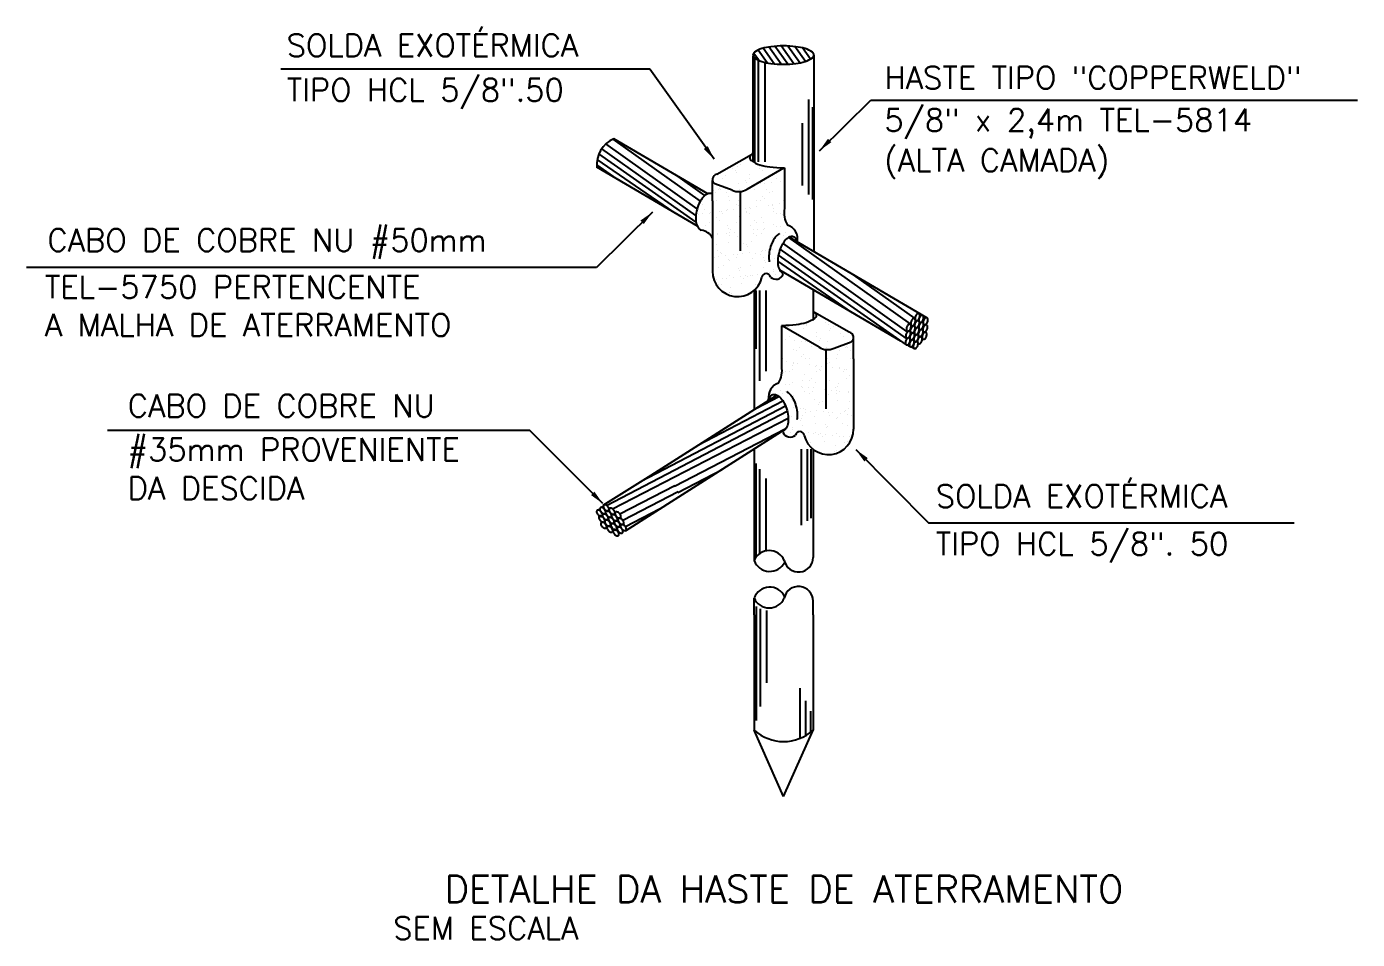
# Model space of a CAD drawing. Extents: x 216.4 to 230.7, y 184.8 to 197.
# Drawn here: x 224.82 to 230.73, y 192.88 to 196.93 of the extents above; entities that cross this region are included whole.
import ezdxf
from ezdxf.enums import TextEntityAlignment as Align

# ---------------------------------------------------------------- set-up
doc = ezdxf.new("R2010")
doc.units = 0
doc.header["$MEASUREMENT"] = 0
doc.layers.add('C02', color=7, linetype='Continuous')
doc.layers.add('DETALHES', color=7, linetype='Continuous')
doc.styles.add('ROMANS', font='romans')

msp = doc.modelspace()

# ---------------------------------------------------------------- linework, layer by layer
at = {"layer": 'C02', "color": 8}
for p, q in [((228.7259, 195.5771), (228.1754, 195.9686)), ((228.7433, 195.6091), (228.2009, 195.9942)), ((228.7233, 195.5172), (228.1554, 195.9163)), ((228.7233, 195.5465), (228.1626, 195.9421)), ((228.479, 195.6631), (228.1524, 195.8892)), ((228.7619, 195.6344), (228.4886, 195.829))]:
    msp.add_line(p, q, dxfattribs=at)
at = {"layer": 'DETALHES', "color": 8}
for p, q in [((228.1675, 196.7639), (228.1132, 196.8403)), ((228.1965, 196.7642), (228.1401, 196.8435)), ((228.2242, 196.7662), (228.1682, 196.845)), ((228.2507, 196.7701), (228.1977, 196.8446)), ((228.2754, 196.7763), (228.2286, 196.8422)), ((228.0678, 196.7811), (228.045, 196.813)), ((228.0495, 196.7916), (228.0495, 196.3309)), ((228.1048, 196.7701), (228.0647, 196.8264)), ((228.0661, 196.7818), (228.0661, 196.3309)), ((228.1371, 196.7657), (228.0879, 196.8348)), ((228.2976, 196.7862), (228.2619, 196.8363)), ((228.0947, 196.7723), (228.0947, 196.3309)), ((228.2893, 196.6066), (228.2893, 196.1854)), ((228.3059, 196.5733), (228.3059, 196.1624)), ((228.2608, 196.5017), (228.2608, 196.2249)), ((227.8088, 196.1562), (227.4212, 196.4314)), ((227.7891, 196.0927), (227.3707, 196.3879)), ((227.7947, 196.1221), (227.3895, 196.4103)), ((227.4378, 196.255), (227.3491, 196.3171)), ((227.6907, 196.1064), (227.3512, 196.3414)), ((227.7899, 196.0625), (227.3584, 196.3658)), ((227.829, 196.1807), (227.7003, 196.2723)), ((228.0546, 195.7596), (228.0546, 195.5005)), ((228.0713, 195.7596), (228.0713, 195.3577)), ((228.0998, 195.7596), (228.0998, 195.4004)), ((227.5459, 194.9116), (228.1864, 195.2473)), ((227.8006, 195.0734), (228.1748, 195.2695)), ((228.0581, 195.2366), (228.1572, 195.2886)), ((227.3926, 194.8046), (228.1945, 195.2229)), ((227.4192, 194.7892), (228.199, 195.1924)), ((227.694, 194.8907), (228.1847, 195.1449)), ((228.257, 195.054), (228.257, 194.7175)), ((228.2831, 195.054), (228.2831, 194.7364)), ((228.2998, 195.054), (228.2998, 194.7484)), ((227.7083, 194.8626), (227.9061, 194.9647)), ((228.0546, 194.9903), (228.0546, 194.5727)), ((228.0713, 194.966), (228.0713, 194.5899)), ((227.4512, 194.767), (227.6959, 194.8935)), ((228.0998, 194.9244), (228.0998, 194.6026)), ((227.4641, 194.739), (227.7099, 194.866)), ((227.4761, 194.7105), (227.6277, 194.7888)), ((228.057, 194.3556), (228.057, 193.8502)), ((228.0736, 194.3454), (228.0736, 193.9115)), ((228.1022, 194.3374), (228.1022, 194.0164)), ((228.2497, 193.9932), (228.2497, 193.7696)), ((228.2758, 193.9369), (228.2758, 193.7823)), ((228.2972, 193.8909), (228.2972, 193.7968))]:
    msp.add_line(p, q, dxfattribs=at)
at = {"layer": 'DETALHES', "color": 2}
for p, q in [((228.0424, 196.8021), (228.0424, 196.3309)), ((228.3131, 196.8044), (228.3131, 195.9305)), ((227.8418, 196.1884), (227.4241, 196.4327)), ((227.8815, 196.275), (228.0354, 196.3627)), ((227.9562, 196.3161), (227.9562, 196.3161)), ((227.9742, 196.3082), (227.9742, 196.3082)), ((227.9874, 196.3202), (227.9874, 196.3202)), ((228.0238, 196.3463), (228.0238, 196.3463)), ((228.0397, 196.3271), (228.0397, 196.3271)), ((228.0726, 196.3078), (228.0726, 196.3078)), ((227.7954, 196.0446), (227.3497, 196.3059)), ((227.9053, 196.2548), (227.9053, 196.2548)), ((227.9223, 196.2684), (227.9223, 196.2684)), ((227.9505, 196.3025), (227.9505, 196.3025)), ((227.9667, 196.2922), (227.9667, 196.2922)), ((227.9694, 196.2818), (227.9694, 196.2818)), ((228.016, 196.2088), (228.1792, 196.304)), ((228.0251, 196.255), (228.0251, 196.255)), ((228.0262, 196.2722), (228.0262, 196.2722)), ((228.0703, 196.3028), (228.0703, 196.3028)), ((228.0866, 196.2924), (228.0866, 196.2924)), ((228.145, 196.2552), (228.145, 196.2552)), ((228.1819, 196.304), (228.1819, 196.1233)), ((227.8632, 196.1564), (227.8632, 196.2473)), ((227.868, 196.2049), (227.868, 196.2049)), ((227.9493, 196.2042), (227.8735, 196.2319)), ((227.8758, 196.2328), (227.8758, 196.2328)), ((227.8779, 196.1956), (227.8779, 196.1956)), ((227.888, 196.2075), (227.888, 196.2075)), ((227.892, 196.2129), (227.892, 196.2129)), ((227.8991, 196.2064), (227.8991, 196.2064)), ((227.9193, 196.2116), (227.9193, 196.2116)), ((227.9247, 196.1943), (227.9247, 196.1943)), ((227.9766, 196.2341), (227.9766, 196.2341)), ((227.9815, 196.2062), (227.9815, 196.2062)), ((227.9853, 196.1981), (227.9853, 195.9352)), ((227.9978, 196.1958), (227.9978, 196.1958)), ((228.0077, 196.2467), (228.0077, 196.2467)), ((228.0148, 196.2402), (228.0148, 196.2402)), ((228.0483, 196.2095), (228.0483, 196.2095)), ((228.0752, 196.2321), (228.0752, 196.2321)), ((228.0952, 196.2348), (228.0952, 196.2348)), ((228.1014, 196.2064), (228.1014, 196.2064)), ((228.1176, 196.196), (228.1176, 196.196)), ((228.1265, 196.2389), (228.1265, 196.2389)), ((228.1294, 196.1993), (228.1294, 196.1993)), ((228.164, 196.2433), (228.164, 196.2433)), ((228.1788, 196.2458), (228.1788, 196.2458)), ((228.179, 196.2374), (228.179, 196.2374)), ((227.8165, 196.1582), (227.8165, 196.1582)), ((227.8169, 196.142), (227.8169, 196.142)), ((227.8632, 196.1564), (227.8632, 195.8442)), ((227.8783, 196.1586), (227.8783, 196.1586)), ((227.9326, 196.1758), (227.9326, 196.1758)), ((227.9363, 196.1584), (227.9363, 196.1584)), ((227.9709, 196.1407), (227.9709, 196.1407)), ((227.978, 196.1342), (227.978, 196.1342)), ((227.979, 196.1599), (227.979, 196.1599)), ((228.0562, 196.1586), (228.0562, 196.1586)), ((228.0584, 196.1303), (228.0584, 196.1303)), ((228.0775, 196.1594), (228.0775, 196.1594)), ((228.0866, 196.1744), (228.0866, 196.1744)), ((228.0937, 196.1679), (228.0937, 196.1679)), ((228.1107, 196.1372), (228.1107, 196.1372)), ((228.1272, 196.1372), (228.1272, 196.1372)), ((228.1307, 196.1398), (228.1307, 196.1398)), ((228.162, 196.1439), (228.162, 196.1439)), ((228.1761, 196.1588), (228.1761, 196.1588)), ((228.1814, 196.1632), (228.1814, 196.1632)), ((227.7999, 196.0962), (227.7999, 196.0962)), ((227.8199, 196.0989), (227.8199, 196.0989)), ((227.8286, 196.1206), (227.8286, 196.1206)), ((227.8512, 196.103), (227.8512, 196.103)), ((227.8552, 196.1069), (227.8552, 196.1069)), ((227.8623, 196.1004), (227.8623, 196.1004)), ((227.8807, 196.0845), (227.8807, 196.0845)), ((227.8928, 196.1096), (227.8928, 196.1096)), ((227.9035, 196.1099), (227.9035, 196.1099)), ((227.909, 196.0992), (227.909, 196.0992)), ((227.9235, 196.1125), (227.9235, 196.1125)), ((227.9271, 196.1201), (227.9271, 196.1201)), ((227.9548, 196.1166), (227.9548, 196.1166)), ((227.9814, 196.0858), (227.9814, 196.0858)), ((228.0071, 196.1235), (228.0071, 196.1235)), ((228.0115, 196.1035), (228.0115, 196.1035)), ((228.0126, 196.1098), (228.0126, 196.1098)), ((228.0271, 196.1262), (228.0271, 196.1262)), ((228.0289, 196.0994), (228.0289, 196.0994)), ((228.0311, 196.1238), (228.0311, 196.1238)), ((228.0799, 196.0853), (228.0799, 196.0853)), ((228.1318, 196.1251), (228.1318, 196.1251)), ((228.1325, 196.11), (228.1325, 196.11)), ((228.1487, 196.0997), (228.1487, 196.0997)), ((228.1655, 196.1021), (228.1655, 196.1021)), ((228.1726, 196.0956), (228.1726, 196.0956)), ((227.8311, 196.0464), (227.8311, 196.0464)), ((227.8476, 196.0618), (227.8476, 196.0618)), ((227.8958, 196.0697), (227.8958, 196.0697)), ((227.9239, 196.0132), (227.9239, 196.0132)), ((227.9295, 196.0459), (227.9295, 196.0459)), ((227.9341, 196.0346), (227.9341, 196.0346)), ((227.939, 196.0149), (227.939, 196.0149)), ((227.9412, 196.0281), (227.9412, 196.0281)), ((227.959, 196.0175), (227.959, 196.0175)), ((227.9674, 196.062), (227.9674, 196.062)), ((227.9903, 196.0216), (227.9903, 196.0216)), ((228.0335, 196.0497), (228.0335, 196.0497)), ((228.0426, 196.0285), (228.0426, 196.0285)), ((228.0437, 196.0134), (228.0437, 196.0134)), ((228.0498, 196.0684), (228.0498, 196.0684)), ((228.0569, 196.0619), (228.0569, 196.0619)), ((228.0626, 196.0312), (228.0626, 196.0312)), ((228.0873, 196.0622), (228.0873, 196.0622)), ((228.0904, 196.0312), (228.0904, 196.0312)), ((228.0939, 196.0353), (228.0939, 196.0353)), ((228.1342, 196.051), (228.1342, 196.051)), ((228.1462, 196.0422), (228.1462, 196.0422)), ((228.1636, 196.0136), (228.1636, 196.0136)), ((228.1662, 196.0448), (228.1662, 196.0448)), ((228.1863, 196.0149), (228.1863, 196.0149)), ((227.8554, 196.0039), (227.8554, 196.0039)), ((227.8787, 195.9654), (227.8787, 195.9654)), ((227.8831, 196.0103), (227.8831, 196.0103)), ((227.8867, 196.008), (227.8867, 196.008)), ((227.932, 195.9718), (227.932, 195.9718)), ((227.9401, 196.0028), (227.9401, 196.0028)), ((227.9747, 195.9974), (227.9747, 195.9974)), ((227.9839, 196.0116), (227.9839, 196.0116)), ((227.9985, 195.9656), (227.9985, 195.9656)), ((228.013, 195.9623), (228.013, 195.9623)), ((228.0201, 195.9558), (228.0201, 195.9558)), ((228.0359, 195.9755), (228.0359, 195.9755)), ((228.0599, 196.0031), (228.0599, 196.0031)), ((228.0823, 196.0111), (228.0823, 196.0111)), ((228.1184, 195.9658), (228.1184, 195.9658)), ((228.1287, 195.9961), (228.1287, 195.9961)), ((228.1358, 195.9896), (228.1358, 195.9896)), ((228.1367, 195.9768), (228.1367, 195.9768)), ((228.1693, 195.9589), (228.1693, 195.9589)), ((228.1798, 196.0033), (228.1798, 196.0033)), ((228.8136, 195.6379), (228.2026, 195.9951)), ((227.8709, 195.9063), (227.8709, 195.9063)), ((227.8855, 195.9361), (227.8855, 195.9361)), ((227.8909, 195.9089), (227.8909, 195.9089)), ((227.8973, 195.9285), (227.8973, 195.9285)), ((227.9044, 195.922), (227.9044, 195.922)), ((227.9222, 195.913), (227.9222, 195.913)), ((227.9344, 195.8976), (227.9344, 195.8976)), ((227.9549, 195.9168), (227.9549, 195.9168)), ((227.9712, 195.9065), (227.9712, 195.9065)), ((227.9745, 195.9199), (227.9745, 195.9199)), ((227.9863, 195.9374), (227.9863, 195.9374)), ((227.9945, 195.9225), (227.9945, 195.9225)), ((228.0258, 195.9267), (228.0258, 195.9267)), ((228.0383, 195.9013), (228.0383, 195.9013)), ((228.0536, 195.9251), (228.0536, 195.9251)), ((228.0748, 195.917), (228.0748, 195.917)), ((228.0781, 195.9335), (228.0781, 195.9335)), ((228.0847, 195.937), (228.0847, 195.937)), ((228.091, 195.9067), (228.091, 195.9067)), ((228.0981, 195.9362), (228.0981, 195.9362)), ((228.1294, 195.9403), (228.1294, 195.9403)), ((228.1391, 195.9026), (228.1391, 195.9026)), ((227.888, 195.862), (227.888, 195.862)), ((227.9097, 195.869), (227.9097, 195.869)), ((227.9379, 195.8913), (227.9379, 195.8913)), ((227.9762, 195.8562), (227.9762, 195.8562)), ((227.9833, 195.8497), (227.9833, 195.8497)), ((227.9887, 195.8633), (227.9887, 195.8633)), ((228.0296, 195.8692), (228.0296, 195.8692)), ((228.0872, 195.8628), (228.0872, 195.8628)), ((228.0919, 195.89), (228.0919, 195.89)), ((228.099, 195.8835), (228.099, 195.8835)), ((228.1136, 195.8386), (228.1136, 195.8386)), ((228.1325, 195.8528), (228.1325, 195.8528)), ((228.1336, 195.8412), (228.1336, 195.8412)), ((228.1495, 195.8694), (228.1495, 195.8694)), ((228.6986, 195.534), (228.1617, 195.8488)), ((227.8662, 195.8202), (227.8662, 195.8202)), ((227.8676, 195.8159), (227.8676, 195.8159)), ((227.8824, 195.8098), (227.8824, 195.8098)), ((227.8904, 195.7878), (227.8904, 195.7878)), ((227.9011, 195.7853), (227.9011, 195.7853)), ((227.9063, 195.8113), (227.9063, 195.8113)), ((227.9264, 195.8139), (227.9264, 195.8139)), ((227.9368, 195.8234), (227.9368, 195.8234)), ((227.9577, 195.818), (227.9577, 195.818)), ((227.986, 195.8204), (227.986, 195.8204)), ((227.9911, 195.7891), (227.9911, 195.7891)), ((228.0023, 195.8101), (228.0023, 195.8101)), ((228.0099, 195.8249), (228.0099, 195.8249)), ((228.0168, 195.819), (228.0168, 195.819)), ((228.03, 195.8276), (228.03, 195.8276)), ((228.0408, 195.8272), (228.0408, 195.8272)), ((228.0551, 195.7839), (228.0551, 195.7839)), ((228.0613, 195.8317), (228.0613, 195.8317)), ((228.0622, 195.7774), (228.0622, 195.7774)), ((228.1415, 195.8285), (228.1415, 195.8285)), ((227.9392, 195.7493), (227.9392, 195.7493)), ((227.9394, 195.7501), (227.9394, 195.7501)), ((227.9408, 195.7726), (227.9408, 195.7726)), ((227.9465, 195.7436), (227.9465, 195.7436)), ((228.0475, 195.7596), (228.0475, 195.5005)), ((228.3093, 195.7622), (228.3093, 195.6296)), ((228.4701, 195.5737), (228.3162, 195.6614)), ((228.0475, 195.6165), (228.0475, 195.2299)), ((228.1697, 195.6026), (228.1697, 195.422)), ((228.3356, 195.5074), (228.1724, 195.6026)), ((228.279, 195.6064), (228.279, 195.6064)), ((228.2813, 195.6014), (228.2813, 195.6014)), ((228.3119, 195.6258), (228.3119, 195.6258)), ((228.3278, 195.645), (228.3278, 195.645)), ((228.3642, 195.6189), (228.3642, 195.6189)), ((228.3775, 195.6069), (228.3775, 195.6069)), ((228.3955, 195.6148), (228.3955, 195.6148)), ((228.4012, 195.6012), (228.4012, 195.6012)), ((228.1728, 195.5444), (228.1728, 195.5444)), ((228.1876, 195.542), (228.1876, 195.542)), ((228.2066, 195.5539), (228.2066, 195.5539)), ((228.2211, 195.5727), (228.2211, 195.5727)), ((228.2651, 195.5911), (228.2651, 195.5911)), ((228.3254, 195.5708), (228.3254, 195.5708)), ((228.3265, 195.5536), (228.3265, 195.5536)), ((228.3439, 195.5454), (228.3439, 195.5454)), ((228.3822, 195.5805), (228.3822, 195.5805)), ((228.3849, 195.5909), (228.3849, 195.5909)), ((228.4294, 195.5671), (228.4294, 195.5671)), ((228.4464, 195.5534), (228.4464, 195.5534)), ((228.4885, 195.455), (228.4885, 195.546)), ((228.1726, 195.536), (228.1726, 195.536)), ((228.2222, 195.4979), (228.2222, 195.4979)), ((228.2251, 195.5376), (228.2251, 195.5376)), ((228.234, 195.4947), (228.234, 195.4947)), ((228.2502, 195.505), (228.2502, 195.505)), ((228.2564, 195.5334), (228.2564, 195.5334)), ((228.2764, 195.5308), (228.2764, 195.5308)), ((228.3033, 195.5082), (228.3033, 195.5082)), ((228.3368, 195.5389), (228.3368, 195.5389)), ((228.3538, 195.4945), (228.3538, 195.4945)), ((228.3663, 195.4968), (228.3663, 195.2339)), ((228.3701, 195.5048), (228.3701, 195.5048)), ((228.375, 195.5328), (228.375, 195.5328)), ((228.4023, 195.5029), (228.4782, 195.5305)), ((228.4269, 195.4929), (228.4269, 195.4929)), ((228.4323, 195.5103), (228.4323, 195.5103)), ((228.4525, 195.5051), (228.4525, 195.5051)), ((228.4596, 195.5116), (228.4596, 195.5116)), ((228.4636, 195.5062), (228.4636, 195.5062)), ((228.4737, 195.4943), (228.4737, 195.4943)), ((228.4758, 195.5315), (228.4758, 195.5315)), ((228.4836, 195.5035), (228.4836, 195.5035)), ((228.7406, 195.5092), (228.7287, 195.5176)), ((228.7581, 195.5013), (228.7464, 195.5094)), ((228.1702, 195.4619), (228.1702, 195.4619)), ((228.1755, 195.4575), (228.1755, 195.4575)), ((228.1896, 195.4426), (228.1896, 195.4426)), ((228.2198, 195.4238), (228.2198, 195.4238)), ((228.2209, 195.4385), (228.2209, 195.4385)), ((228.2244, 195.4359), (228.2244, 195.4359)), ((228.2409, 195.4358), (228.2409, 195.4358)), ((228.2579, 195.4666), (228.2579, 195.4666)), ((228.265, 195.4731), (228.265, 195.4731)), ((228.2741, 195.4581), (228.2741, 195.4581)), ((228.2932, 195.4289), (228.2932, 195.4289)), ((228.2954, 195.4573), (228.2954, 195.4573)), ((228.3206, 195.4225), (228.3206, 195.4225)), ((228.3245, 195.4248), (228.3245, 195.4248)), ((228.3445, 195.4222), (228.3445, 195.4222)), ((228.3726, 195.4586), (228.3726, 195.4586)), ((228.3736, 195.4328), (228.3736, 195.4328)), ((228.3807, 195.4393), (228.3807, 195.4393)), ((228.4153, 195.457), (228.4153, 195.457)), ((228.419, 195.4744), (228.419, 195.4744)), ((228.4734, 195.4573), (228.4734, 195.4573)), ((228.4885, 195.455), (228.4885, 195.1429)), ((228.179, 195.3943), (228.179, 195.3943)), ((228.1861, 195.4008), (228.1861, 195.4008)), ((228.2029, 195.3983), (228.2029, 195.3983)), ((228.2191, 195.4087), (228.2191, 195.4087)), ((228.2717, 195.384), (228.2717, 195.384)), ((228.3018, 195.367), (228.3018, 195.367)), ((228.3228, 195.3981), (228.3228, 195.3981)), ((228.339, 195.4084), (228.339, 195.4084)), ((228.3401, 195.4021), (228.3401, 195.4021)), ((228.3702, 195.3844), (228.3702, 195.3844)), ((228.3968, 195.4153), (228.3968, 195.4153)), ((228.4245, 195.4188), (228.4245, 195.4188)), ((228.4281, 195.4112), (228.4281, 195.4112)), ((228.4426, 195.3979), (228.4426, 195.3979)), ((228.4481, 195.4085), (228.4481, 195.4085)), ((228.4558, 195.3684), (228.4558, 195.3684)), ((228.4588, 195.4082), (228.4588, 195.4082)), ((228.4709, 195.3831), (228.4709, 195.3831)), ((228.1653, 195.3135), (228.1653, 195.3135)), ((228.1854, 195.3435), (228.1854, 195.3435)), ((228.188, 195.3123), (228.188, 195.3123)), ((228.2054, 195.3408), (228.2054, 195.3408)), ((228.2174, 195.3496), (228.2174, 195.3496)), ((228.2577, 195.334), (228.2577, 195.334)), ((228.2612, 195.3298), (228.2612, 195.3298)), ((228.2643, 195.3609), (228.2643, 195.3609)), ((228.2693, 195.3098), (228.2693, 195.3098)), ((228.289, 195.3298), (228.289, 195.3298)), ((228.2947, 195.3605), (228.2947, 195.3605)), ((228.3079, 195.3121), (228.3079, 195.3121)), ((228.309, 195.3272), (228.309, 195.3272)), ((228.3181, 195.3483), (228.3181, 195.3483)), ((228.3613, 195.3203), (228.3613, 195.3203)), ((228.3678, 195.3103), (228.3678, 195.3103)), ((228.3842, 195.3607), (228.3842, 195.3607)), ((228.3926, 195.3162), (228.3926, 195.3162)), ((228.4104, 195.3267), (228.4104, 195.3267)), ((228.4126, 195.3136), (228.4126, 195.3136)), ((228.4175, 195.3332), (228.4175, 195.3332)), ((228.4221, 195.3446), (228.4221, 195.3446)), ((228.4278, 195.3118), (228.4278, 195.3118)), ((228.4649, 195.3067), (228.4649, 195.3067)), ((228.4685, 195.309), (228.4685, 195.309)), ((227.5897, 194.9394), (228.1485, 195.294)), ((228.1718, 195.3019), (228.1718, 195.3019)), ((228.1823, 195.2576), (228.1823, 195.2576)), ((228.215, 195.2755), (228.215, 195.2755)), ((228.2158, 195.2882), (228.2158, 195.2882)), ((228.2229, 195.2947), (228.2229, 195.2947)), ((228.2332, 195.2645), (228.2332, 195.2645)), ((228.2917, 195.3017), (228.2917, 195.3017)), ((228.3157, 195.2742), (228.3157, 195.2742)), ((228.3315, 195.2545), (228.3315, 195.2545)), ((228.3386, 195.261), (228.3386, 195.261)), ((228.3531, 195.2643), (228.3531, 195.2643)), ((228.3769, 195.2961), (228.3769, 195.2961)), ((228.4115, 195.3015), (228.4115, 195.3015)), ((228.4197, 195.2704), (228.4197, 195.2704)), ((228.473, 195.2641), (228.473, 195.2641)), ((228.2125, 195.2013), (228.2125, 195.2013)), ((228.2222, 195.239), (228.2222, 195.239)), ((228.2535, 195.2349), (228.2535, 195.2349)), ((228.2597, 195.1887), (228.2597, 195.1887)), ((228.2606, 195.2053), (228.2606, 195.2053)), ((228.2669, 195.2356), (228.2669, 195.2356)), ((228.2735, 195.2322), (228.2735, 195.2322)), ((228.2768, 195.2157), (228.2768, 195.2157)), ((228.298, 195.2238), (228.298, 195.2238)), ((228.3133, 195.2), (228.3133, 195.2)), ((228.3258, 195.2253), (228.3258, 195.2253)), ((228.3571, 195.2212), (228.3571, 195.2212)), ((228.3653, 195.2361), (228.3653, 195.2361)), ((228.3772, 195.2186), (228.3772, 195.2186)), ((228.3804, 195.2051), (228.3804, 195.2051)), ((228.3967, 195.2155), (228.3967, 195.2155)), ((228.4138, 195.19), (228.4138, 195.19)), ((228.4172, 195.1963), (228.4172, 195.1963)), ((228.4294, 195.2117), (228.4294, 195.2117)), ((228.4472, 195.2207), (228.4472, 195.2207)), ((228.4543, 195.2272), (228.4543, 195.2272)), ((228.4607, 195.2076), (228.4607, 195.2076)), ((228.4661, 195.2348), (228.4661, 195.2348)), ((228.4808, 195.2049), (228.4808, 195.2049)), ((227.7133, 194.8433), (228.1847, 195.143)), ((228.2022, 195.1681), (228.2022, 195.1681)), ((228.2101, 195.1271), (228.2101, 195.1271)), ((228.218, 195.1399), (228.218, 195.1399)), ((228.2192, 195.1515), (228.2192, 195.1515)), ((228.2381, 195.1372), (228.2381, 195.1372)), ((228.2526, 195.1822), (228.2526, 195.1822)), ((228.2644, 195.1615), (228.2644, 195.1615)), ((228.2903, 195.1303), (228.2903, 195.1303)), ((228.3216, 195.1262), (228.3216, 195.1262)), ((228.322, 195.1679), (228.322, 195.1679)), ((228.3629, 195.1619), (228.3629, 195.1619)), ((228.3683, 195.1484), (228.3683, 195.1484)), ((228.3754, 195.1549), (228.3754, 195.1549)), ((228.4419, 195.1677), (228.4419, 195.1677)), ((228.4637, 195.1607), (228.4637, 195.1607)), ((228.2895, 195.0761), (228.2895, 195.0761)), ((228.2966, 195.0826), (228.2966, 195.0826)), ((228.3109, 195.1258), (228.3109, 195.1258)), ((228.3349, 195.1177), (228.3349, 195.1177)), ((228.3417, 195.1236), (228.3417, 195.1236)), ((228.3494, 195.1087), (228.3494, 195.1087)), ((228.3605, 195.0878), (228.3605, 195.0878)), ((228.3656, 195.1191), (228.3656, 195.1191)), ((228.3939, 195.1167), (228.3939, 195.1167)), ((228.4108, 195.0713), (228.4108, 195.0713)), ((228.4148, 195.1221), (228.4148, 195.1221)), ((228.4252, 195.1126), (228.4252, 195.1126)), ((228.4453, 195.11), (228.4453, 195.11)), ((228.4506, 195.0839), (228.4506, 195.0839)), ((228.4612, 195.0865), (228.4612, 195.0865)), ((228.4692, 195.1085), (228.4692, 195.1085)), ((228.4841, 195.1146), (228.4841, 195.1146)), ((228.4855, 195.1189), (228.4855, 195.1189)), ((228.0475, 195.0557), (228.0475, 194.5598)), ((228.3093, 195.054), (228.3093, 194.5735)), ((228.4052, 195.0423), (228.4052, 195.0423)), ((228.4123, 195.0488), (228.4123, 195.0488)), ((228.4124, 195.0479), (228.4124, 195.0479)), ((227.3777, 194.805), (227.5897, 194.9394)), ((227.4761, 194.6924), (227.7133, 194.8433)), ((227.3525, 194.7838), (227.3624, 194.7889)), ((227.3661, 194.7948), (227.3778, 194.8009)), ((228.0475, 194.318), (228.0475, 194.3932)), ((228.3091, 194.318), (228.3091, 194.3799)), ((228.0475, 194.318), (228.0475, 193.8071)), ((228.3091, 194.318), (228.3091, 193.8071)), ((228.1784, 193.5122), (228.0475, 193.8071)), ((228.1784, 193.5122), (228.3094, 193.8071))]:
    msp.add_line(p, q, dxfattribs=at)
at = {"layer": 'DETALHES', "color": 1}
for p, q in [((227.584, 196.7412), (225.9458, 196.7412)), ((227.8702, 196.3415), (227.584, 196.7412)), ((228.3373, 196.3798), (228.5649, 196.6037)), ((228.5649, 196.6037), (230.7254, 196.6037)), ((227.5964, 196.107), (227.3476, 195.8605)), ((227.3476, 195.8605), (224.8179, 195.8605)), ((227.0515, 195.1375), (225.1775, 195.1375)), ((227.376, 194.8124), (227.0515, 195.1375)), ((228.4986, 195.0529), (228.8219, 194.7266)), ((228.8219, 194.7266), (230.4444, 194.7266))]:
    msp.add_line(p, q, dxfattribs=at)
at = {"layer": 'DETALHES', "color": 2}
for points in [[(228.0423, 196.8044, 0.240474), (228.0486, 196.7923, 0.084039), (228.082, 196.7757, 0.041981), (228.1221, 196.7673, 0.030917), (228.1777, 196.7638, 0.030917), (228.2333, 196.7673, 0.041981), (228.2734, 196.7757, 0.084039), (228.3068, 196.7923, 0.240474), (228.3131, 196.8044, 0.240474), (228.3068, 196.8166, 0.084039), (228.2734, 196.8332, 0.041981), (228.2333, 196.8416, 0.030917), (228.1777, 196.8451, 0.030917), (228.1221, 196.8416, 0.041981), (228.082, 196.8332, 0.084039), (228.0486, 196.8166, 0.240474)], [(228.728, 195.5782, 0.159598), (228.7315, 195.578, 0.106362), (228.736, 195.5804, 0.07117), (228.7397, 195.5845, 0.057485), (228.7428, 195.5906, 0.057485), (228.7445, 195.5972, 0.07117), (228.7445, 195.6027, 0.106362), (228.7426, 195.6075, 0.159598), (228.7399, 195.6097, 0.159598), (228.7364, 195.6099, 0.106362), (228.7319, 195.6075, 0.07117), (228.7282, 195.6034, 0.057485), (228.7251, 195.5973, 0.057485), (228.7234, 195.5907, 0.07117), (228.7234, 195.5852, 0.106362), (228.7253, 195.5804, 0.159598)], [(228.7455, 195.5698, 0.159598), (228.749, 195.5696, 0.106362), (228.7536, 195.572, 0.07117), (228.7573, 195.5761, 0.057485), (228.7604, 195.5822, 0.057485), (228.7621, 195.5888, 0.07117), (228.762, 195.5943, 0.106362), (228.7602, 195.5991, 0.159598), (228.7575, 195.6013, 0.159598), (228.754, 195.6015, 0.106362), (228.7494, 195.5991, 0.07117), (228.7457, 195.595, 0.057485), (228.7426, 195.5889, 0.057485), (228.7409, 195.5823, 0.07117), (228.741, 195.5768, 0.106362), (228.7428, 195.572, 0.159598)], [(228.7472, 195.6028, 0.159598), (228.7507, 195.6026, 0.106362), (228.7552, 195.605, 0.07117), (228.7589, 195.6091, 0.057485), (228.762, 195.6152, 0.057485), (228.7637, 195.6218, 0.07117), (228.7637, 195.6273, 0.106362), (228.7618, 195.6321, 0.159598), (228.7591, 195.6343, 0.159598), (228.7556, 195.6344, 0.106362), (228.7511, 195.6321, 0.07117), (228.7474, 195.628, 0.057485), (228.7443, 195.6219, 0.057485), (228.7426, 195.6153, 0.07117), (228.7426, 195.6098, 0.106362), (228.7445, 195.605, 0.159598)], [(228.7646, 195.5936, 0.159598), (228.768, 195.5935, 0.106362), (228.7726, 195.5959, 0.07117), (228.7763, 195.6, 0.057485), (228.7794, 195.606, 0.057485), (228.7811, 195.6126, 0.07117), (228.781, 195.6181, 0.106362), (228.7792, 195.623, 0.159598), (228.7765, 195.6251, 0.159598), (228.773, 195.6253, 0.106362), (228.7685, 195.6229, 0.07117), (228.7648, 195.6188, 0.057485), (228.7616, 195.6128, 0.057485), (228.76, 195.6061, 0.07117), (228.76, 195.6006, 0.106362), (228.7619, 195.5958, 0.159598)], [(228.7664, 195.6252, 0.159598), (228.7699, 195.625, 0.106362), (228.7744, 195.6274, 0.07117), (228.7781, 195.6315, 0.057485), (228.7813, 195.6376, 0.057485), (228.7829, 195.6442, 0.07117), (228.7829, 195.6497, 0.106362), (228.781, 195.6545, 0.159598), (228.7783, 195.6567, 0.159598), (228.7749, 195.6569, 0.106362), (228.7703, 195.6545, 0.07117), (228.7666, 195.6504, 0.057485), (228.7635, 195.6443, 0.057485), (228.7618, 195.6377, 0.07117), (228.7619, 195.6322, 0.106362), (228.7637, 195.6274, 0.159598)], [(228.7829, 195.5859, 0.159598), (228.7863, 195.5857, 0.106362), (228.7909, 195.5881, 0.07117), (228.7946, 195.5922, 0.057485), (228.7977, 195.5982, 0.057485), (228.7994, 195.6049, 0.07117), (228.7993, 195.6104, 0.106362), (228.7975, 195.6152, 0.159598), (228.7948, 195.6174, 0.159598), (228.7913, 195.6175, 0.106362), (228.7868, 195.6151, 0.07117), (228.7831, 195.611, 0.057485), (228.7799, 195.605, 0.057485), (228.7783, 195.5984, 0.07117), (228.7783, 195.5929, 0.106362), (228.7802, 195.588, 0.159598)], [(228.7833, 195.6169, 0.159598), (228.7868, 195.6168, 0.106362), (228.7914, 195.6192, 0.07117), (228.7951, 195.6233, 0.057485), (228.7982, 195.6293, 0.057485), (228.7999, 195.6359, 0.07117), (228.7998, 195.6415, 0.106362), (228.798, 195.6463, 0.159598), (228.7953, 195.6485, 0.159598), (228.7918, 195.6486, 0.106362), (228.7872, 195.6462, 0.07117), (228.7835, 195.6421, 0.057485), (228.7804, 195.6361, 0.057485), (228.7787, 195.6295, 0.07117), (228.7788, 195.6239, 0.106362), (228.7806, 195.6191, 0.159598)], [(228.8007, 195.5749, 0.159598), (228.8042, 195.5747, 0.106362), (228.8087, 195.5771, 0.07117), (228.8124, 195.5812, 0.057485), (228.8156, 195.5873, 0.057485), (228.8172, 195.5939, 0.07117), (228.8172, 195.5994, 0.106362), (228.8154, 195.6042, 0.159598), (228.8126, 195.6064, 0.159598), (228.8092, 195.6066, 0.106362), (228.8046, 195.6042, 0.07117), (228.8009, 195.6001, 0.057485), (228.7978, 195.594, 0.057485), (228.7961, 195.5874, 0.07117), (228.7962, 195.5819, 0.106362), (228.798, 195.5771, 0.159598)], [(228.8025, 195.6064, 0.159598), (228.806, 195.6063, 0.106362), (228.8106, 195.6087, 0.07117), (228.8143, 195.6128, 0.057485), (228.8174, 195.6188, 0.057485), (228.8191, 195.6254, 0.07117), (228.819, 195.6309, 0.106362), (228.8172, 195.6358, 0.159598), (228.8145, 195.6379, 0.159598), (228.811, 195.6381, 0.106362), (228.8064, 195.6357, 0.07117), (228.8027, 195.6316, 0.057485), (228.7996, 195.6256, 0.057485), (228.7979, 195.6189, 0.07117), (228.798, 195.6134, 0.106362), (228.7998, 195.6086, 0.159598)], [(228.7238, 195.5173, 0.159598), (228.7273, 195.5171, 0.106362), (228.7319, 195.5195, 0.07117), (228.7356, 195.5236, 0.057485), (228.7387, 195.5297, 0.057485), (228.7404, 195.5363, 0.07117), (228.7403, 195.5418, 0.106362), (228.7385, 195.5466, 0.159598), (228.7358, 195.5488, 0.159598), (228.7323, 195.5489, 0.106362), (228.7277, 195.5466, 0.07117), (228.724, 195.5425, 0.057485), (228.7209, 195.5364, 0.057485), (228.7192, 195.5298, 0.07117), (228.7193, 195.5243, 0.106362), (228.7211, 195.5195, 0.159598)], [(228.7252, 195.547, 0.159598), (228.7287, 195.5468, 0.106362), (228.7333, 195.5492, 0.07117), (228.7369, 195.5533, 0.057485), (228.7401, 195.5594, 0.057485), (228.7417, 195.566, 0.07117), (228.7417, 195.5715, 0.106362), (228.7399, 195.5763, 0.159598), (228.7372, 195.5785, 0.159598), (228.7337, 195.5787, 0.106362), (228.7291, 195.5763, 0.07117), (228.7254, 195.5722, 0.057485), (228.7223, 195.5661, 0.057485), (228.7206, 195.5595, 0.07117), (228.7207, 195.554, 0.106362), (228.7225, 195.5492, 0.159598)], [(228.7417, 195.509, 0.159598), (228.7452, 195.5089, 0.106362), (228.7497, 195.5113, 0.07117), (228.7534, 195.5154, 0.057485), (228.7566, 195.5214, 0.057485), (228.7582, 195.528, 0.07117), (228.7582, 195.5336, 0.106362), (228.7563, 195.5384, 0.159598), (228.7536, 195.5406, 0.159598), (228.7501, 195.5407, 0.106362), (228.7456, 195.5383, 0.07117), (228.7419, 195.5342, 0.057485), (228.7388, 195.5282, 0.057485), (228.7371, 195.5216, 0.07117), (228.7371, 195.516, 0.106362), (228.739, 195.5112, 0.159598)], [(228.7431, 195.5388, 0.159598), (228.7465, 195.5386, 0.106362), (228.7511, 195.541, 0.07117), (228.7548, 195.5451, 0.057485), (228.7579, 195.5511, 0.057485), (228.7596, 195.5578, 0.07117), (228.7595, 195.5633, 0.106362), (228.7577, 195.5681, 0.159598), (228.755, 195.5703, 0.159598), (228.7515, 195.5704, 0.106362), (228.747, 195.568, 0.07117), (228.7433, 195.5639, 0.057485), (228.7401, 195.5579, 0.057485), (228.7385, 195.5513, 0.07117), (228.7385, 195.5458, 0.106362), (228.7403, 195.5409, 0.159598)], [(228.7609, 195.5319, 0.159598), (228.7644, 195.5317, 0.106362), (228.7689, 195.5341, 0.07117), (228.7726, 195.5382, 0.057485), (228.7758, 195.5443, 0.057485), (228.7774, 195.5509, 0.07117), (228.7774, 195.5564, 0.106362), (228.7756, 195.5612, 0.159598), (228.7728, 195.5634, 0.159598), (228.7694, 195.5636, 0.106362), (228.7648, 195.5612, 0.07117), (228.7611, 195.5571, 0.057485), (228.758, 195.551, 0.057485), (228.7563, 195.5444, 0.07117), (228.7564, 195.5389, 0.106362), (228.7582, 195.5341, 0.159598)], [(228.7634, 195.5628, 0.159598), (228.7669, 195.5627, 0.106362), (228.7715, 195.5651, 0.07117), (228.7752, 195.5692, 0.057485), (228.7783, 195.5752, 0.057485), (228.78, 195.5818, 0.07117), (228.7799, 195.5874, 0.106362), (228.7781, 195.5922, 0.159598), (228.7754, 195.5944, 0.159598), (228.7719, 195.5945, 0.106362), (228.7673, 195.5921, 0.07117), (228.7637, 195.588, 0.057485), (228.7605, 195.582, 0.057485), (228.7589, 195.5754, 0.07117), (228.7589, 195.5698, 0.106362), (228.7607, 195.565, 0.159598)], [(228.7774, 195.5223, 0.159598), (228.7809, 195.5221, 0.106362), (228.7854, 195.5245, 0.07117), (228.7891, 195.5286, 0.057485), (228.7922, 195.5347, 0.057485), (228.7939, 195.5413, 0.07117), (228.7939, 195.5468, 0.106362), (228.792, 195.5516, 0.159598), (228.7893, 195.5538, 0.159598), (228.7858, 195.554, 0.106362), (228.7813, 195.5516, 0.07117), (228.7776, 195.5475, 0.057485), (228.7744, 195.5414, 0.057485), (228.7728, 195.5348, 0.07117), (228.7728, 195.5293, 0.106362), (228.7747, 195.5245, 0.159598)], [(228.781, 195.5541, 0.159598), (228.7845, 195.5539, 0.106362), (228.789, 195.5563, 0.07117), (228.7927, 195.5604, 0.057485), (228.7959, 195.5665, 0.057485), (228.7975, 195.5731, 0.07117), (228.7975, 195.5786, 0.106362), (228.7956, 195.5834, 0.159598), (228.7929, 195.5856, 0.159598), (228.7895, 195.5857, 0.106362), (228.7849, 195.5834, 0.07117), (228.7812, 195.5793, 0.057485), (228.7781, 195.5732, 0.057485), (228.7764, 195.5666, 0.07117), (228.7765, 195.5611, 0.106362), (228.7783, 195.5563, 0.159598)], [(228.7975, 195.5424, 0.159598), (228.801, 195.5423, 0.106362), (228.8055, 195.5446, 0.07117), (228.8092, 195.5487, 0.057485), (228.8124, 195.5548, 0.057485), (228.814, 195.5614, 0.07117), (228.814, 195.5669, 0.106362), (228.8122, 195.5717, 0.159598), (228.8094, 195.5739, 0.159598), (228.806, 195.5741, 0.106362), (228.8014, 195.5717, 0.07117), (228.7977, 195.5676, 0.057485), (228.7946, 195.5615, 0.057485), (228.7929, 195.5549, 0.07117), (228.793, 195.5494, 0.106362), (228.7948, 195.5446, 0.159598)], [(228.7586, 195.5013, 0.159598), (228.7621, 195.5011, 0.106362), (228.7667, 195.5035, 0.07117), (228.7703, 195.5076, 0.057485), (228.7735, 195.5137, 0.057485), (228.7751, 195.5203, 0.07117), (228.7751, 195.5258, 0.106362), (228.7733, 195.5306, 0.159598), (228.7706, 195.5328, 0.159598), (228.7671, 195.5329, 0.106362), (228.7625, 195.5305, 0.07117), (228.7588, 195.5265, 0.057485), (228.7557, 195.5204, 0.057485), (228.754, 195.5138, 0.07117), (228.7541, 195.5083, 0.106362), (228.7559, 195.5034, 0.159598)], [(227.3498, 194.7824, 0.159598), (227.3481, 194.7794, 0.106362), (227.3481, 194.7743, 0.07117), (227.3501, 194.7692, 0.057485), (227.354, 194.7636, 0.057485), (227.3591, 194.7592, 0.07117), (227.364, 194.7567, 0.106362), (227.3691, 194.7561, 0.159598), (227.3723, 194.7575, 0.159598), (227.374, 194.7605, 0.106362), (227.3739, 194.7656, 0.07117), (227.372, 194.7708, 0.057485), (227.3681, 194.7763, 0.057485), (227.363, 194.7808, 0.07117), (227.3581, 194.7833, 0.106362), (227.353, 194.7838, 0.159598)], [(227.3644, 194.7939, 0.159598), (227.3627, 194.7909, 0.106362), (227.3627, 194.7857, 0.07117), (227.3647, 194.7806, 0.057485), (227.3686, 194.7751, 0.057485), (227.3737, 194.7706, 0.07117), (227.3786, 194.7681, 0.106362), (227.3837, 194.7676, 0.159598), (227.3868, 194.769, 0.159598), (227.3886, 194.772, 0.106362), (227.3885, 194.7771, 0.07117), (227.3866, 194.7822, 0.057485), (227.3827, 194.7878, 0.057485), (227.3776, 194.7922, 0.07117), (227.3727, 194.7947, 0.106362), (227.3676, 194.7953, 0.159598)], [(227.3798, 194.8059, 0.159598), (227.3781, 194.8029, 0.106362), (227.3781, 194.7978, 0.07117), (227.3801, 194.7926, 0.057485), (227.384, 194.7871, 0.057485), (227.3891, 194.7826, 0.07117), (227.394, 194.7802, 0.106362), (227.3991, 194.7796, 0.159598), (227.4023, 194.781, 0.159598), (227.404, 194.784, 0.106362), (227.4039, 194.7891, 0.07117), (227.402, 194.7943, 0.057485), (227.3981, 194.7998, 0.057485), (227.393, 194.8043, 0.07117), (227.3881, 194.8067, 0.106362), (227.383, 194.8073, 0.159598)], [(227.3901, 194.7791, 0.159598), (227.3883, 194.7761, 0.106362), (227.3884, 194.771, 0.07117), (227.3903, 194.7659, 0.057485), (227.3943, 194.7603, 0.057485), (227.3993, 194.7558, 0.07117), (227.4043, 194.7534, 0.106362), (227.4093, 194.7528, 0.159598), (227.4125, 194.7542, 0.159598), (227.4142, 194.7572, 0.106362), (227.4142, 194.7623, 0.07117), (227.4123, 194.7675, 0.057485), (227.4083, 194.773, 0.057485), (227.4032, 194.7775, 0.07117), (227.3983, 194.78, 0.106362), (227.3932, 194.7805, 0.159598)], [(227.4055, 194.7912, 0.159598), (227.4038, 194.7882, 0.106362), (227.4038, 194.783, 0.07117), (227.4057, 194.7779, 0.057485), (227.4097, 194.7724, 0.057485), (227.4148, 194.7679, 0.07117), (227.4197, 194.7654, 0.106362), (227.4248, 194.7648, 0.159598), (227.4279, 194.7662, 0.159598), (227.4296, 194.7692, 0.106362), (227.4296, 194.7744, 0.07117), (227.4277, 194.7795, 0.057485), (227.4237, 194.785, 0.057485), (227.4186, 194.7895, 0.07117), (227.4137, 194.792, 0.106362), (227.4086, 194.7926, 0.159598)], [(227.4318, 194.7745, 0.159598), (227.4301, 194.7715, 0.106362), (227.4301, 194.7664, 0.07117), (227.4321, 194.7612, 0.057485), (227.436, 194.7557, 0.057485), (227.4411, 194.7512, 0.07117), (227.446, 194.7488, 0.106362), (227.4511, 194.7482, 0.159598), (227.4543, 194.7496, 0.159598), (227.456, 194.7526, 0.106362), (227.456, 194.7577, 0.07117), (227.454, 194.7629, 0.057485), (227.4501, 194.7684, 0.057485), (227.445, 194.7729, 0.07117), (227.4401, 194.7753, 0.106362), (227.435, 194.7759, 0.159598)], [(227.3599, 194.7563, 0.159598), (227.3581, 194.7533, 0.106362), (227.3582, 194.7481, 0.07117), (227.3601, 194.743, 0.057485), (227.3641, 194.7375, 0.057485), (227.3692, 194.733, 0.07117), (227.3741, 194.7305, 0.106362), (227.3792, 194.7299, 0.159598), (227.3823, 194.7313, 0.159598), (227.384, 194.7343, 0.106362), (227.384, 194.7395, 0.07117), (227.3821, 194.7446, 0.057485), (227.3781, 194.7501, 0.057485), (227.373, 194.7546, 0.07117), (227.3681, 194.7571, 0.106362), (227.363, 194.7577, 0.159598)], [(227.3685, 194.7293, 0.159598), (227.3668, 194.7263, 0.106362), (227.3668, 194.7212, 0.07117), (227.3688, 194.716, 0.057485), (227.3727, 194.7105, 0.057485), (227.3778, 194.706, 0.07117), (227.3827, 194.7035, 0.106362), (227.3878, 194.703, 0.159598), (227.3909, 194.7044, 0.159598), (227.3927, 194.7074, 0.106362), (227.3926, 194.7125, 0.07117), (227.3907, 194.7176, 0.057485), (227.3868, 194.7232, 0.057485), (227.3817, 194.7277, 0.07117), (227.3768, 194.7301, 0.106362), (227.3717, 194.7307, 0.159598)], [(227.3759, 194.7665, 0.159598), (227.3741, 194.7635, 0.106362), (227.3742, 194.7583, 0.07117), (227.3761, 194.7532, 0.057485), (227.3801, 194.7477, 0.057485), (227.3851, 194.7432, 0.07117), (227.3901, 194.7407, 0.106362), (227.3951, 194.7401, 0.159598), (227.3983, 194.7415, 0.159598), (227.4, 194.7445, 0.106362), (227.4, 194.7497, 0.07117), (227.3981, 194.7548, 0.057485), (227.3941, 194.7603, 0.057485), (227.389, 194.7648, 0.07117), (227.3841, 194.7673, 0.106362), (227.379, 194.7679, 0.159598)], [(227.3863, 194.7386, 0.159598), (227.3846, 194.7356, 0.106362), (227.3846, 194.7305, 0.07117), (227.3866, 194.7253, 0.057485), (227.3905, 194.7198, 0.057485), (227.3956, 194.7153, 0.07117), (227.4005, 194.7128, 0.106362), (227.4056, 194.7123, 0.159598), (227.4088, 194.7137, 0.159598), (227.4105, 194.7167, 0.106362), (227.4105, 194.7218, 0.07117), (227.4085, 194.7269, 0.057485), (227.4046, 194.7325, 0.057485), (227.3995, 194.7369, 0.07117), (227.3946, 194.7394, 0.106362), (227.3895, 194.74, 0.159598)], [(227.3958, 194.7117, 0.159598), (227.394, 194.7087, 0.106362), (227.3941, 194.7035, 0.07117), (227.396, 194.6984, 0.057485), (227.4, 194.6929, 0.057485), (227.405, 194.6884, 0.07117), (227.4099, 194.6859, 0.106362), (227.415, 194.6853, 0.159598), (227.4182, 194.6867, 0.159598), (227.4199, 194.6898, 0.106362), (227.4199, 194.6949, 0.07117), (227.418, 194.7, 0.057485), (227.414, 194.7055, 0.057485), (227.4089, 194.71, 0.07117), (227.404, 194.7125, 0.106362), (227.3989, 194.7131, 0.159598)], [(227.4021, 194.7501, 0.159598), (227.4004, 194.7471, 0.106362), (227.4004, 194.742, 0.07117), (227.4023, 194.7369, 0.057485), (227.4063, 194.7313, 0.057485), (227.4114, 194.7268, 0.07117), (227.4163, 194.7244, 0.106362), (227.4214, 194.7238, 0.159598), (227.4245, 194.7252, 0.159598), (227.4263, 194.7282, 0.106362), (227.4262, 194.7333, 0.07117), (227.4243, 194.7385, 0.057485), (227.4203, 194.744, 0.057485), (227.4153, 194.7485, 0.07117), (227.4103, 194.7509, 0.106362), (227.4053, 194.7515, 0.159598)], [(227.4136, 194.7225, 0.159598), (227.4119, 194.7195, 0.106362), (227.4119, 194.7143, 0.07117), (227.4139, 194.7092, 0.057485), (227.4178, 194.7037, 0.057485), (227.4229, 194.6992, 0.07117), (227.4278, 194.6967, 0.106362), (227.4329, 194.6961, 0.159598), (227.436, 194.6975, 0.159598), (227.4378, 194.7005, 0.106362), (227.4377, 194.7057, 0.07117), (227.4358, 194.7108, 0.057485), (227.4319, 194.7163, 0.057485), (227.4268, 194.7208, 0.07117), (227.4219, 194.7233, 0.106362), (227.4168, 194.7239, 0.159598)], [(227.4164, 194.7628, 0.159598), (227.4147, 194.7598, 0.106362), (227.4147, 194.7547, 0.07117), (227.4166, 194.7495, 0.057485), (227.4206, 194.744, 0.057485), (227.4257, 194.7395, 0.07117), (227.4306, 194.7371, 0.106362), (227.4357, 194.7365, 0.159598), (227.4388, 194.7379, 0.159598), (227.4406, 194.7409, 0.106362), (227.4405, 194.746, 0.07117), (227.4386, 194.7512, 0.057485), (227.4346, 194.7567, 0.057485), (227.4296, 194.7612, 0.07117), (227.4247, 194.7636, 0.106362), (227.4196, 194.7642, 0.159598)], [(227.4288, 194.7351, 0.159598), (227.4271, 194.7321, 0.106362), (227.4271, 194.727, 0.07117), (227.4291, 194.7218, 0.057485), (227.433, 194.7163, 0.057485), (227.4381, 194.7118, 0.07117), (227.443, 194.7094, 0.106362), (227.4481, 194.7088, 0.159598), (227.4513, 194.7102, 0.159598), (227.453, 194.7132, 0.106362), (227.4529, 194.7183, 0.07117), (227.451, 194.7235, 0.057485), (227.4471, 194.729, 0.057485), (227.442, 194.7335, 0.07117), (227.4371, 194.7359, 0.106362), (227.432, 194.7365, 0.159598)], [(227.4448, 194.7463, 0.159598), (227.4431, 194.7433, 0.106362), (227.4431, 194.7382, 0.07117), (227.4451, 194.7331, 0.057485), (227.449, 194.7275, 0.057485), (227.4541, 194.723, 0.07117), (227.459, 194.7206, 0.106362), (227.4641, 194.72, 0.159598), (227.4673, 194.7214, 0.159598), (227.469, 194.7244, 0.106362), (227.469, 194.7295, 0.07117), (227.467, 194.7347, 0.057485), (227.4631, 194.7402, 0.057485), (227.458, 194.7447, 0.07117), (227.4531, 194.7472, 0.106362), (227.448, 194.7477, 0.159598)], [(227.4559, 194.7191, 0.159598), (227.4542, 194.7161, 0.106362), (227.4542, 194.711, 0.07117), (227.4561, 194.7059, 0.057485), (227.4601, 194.7003, 0.057485), (227.4652, 194.6958, 0.07117), (227.4701, 194.6934, 0.106362), (227.4752, 194.6928, 0.159598), (227.4783, 194.6942, 0.159598), (227.4801, 194.6972, 0.106362), (227.48, 194.7023, 0.07117), (227.4781, 194.7075, 0.057485), (227.4741, 194.713, 0.057485), (227.4691, 194.7175, 0.07117), (227.4642, 194.7199, 0.106362), (227.4591, 194.7205, 0.159598)], [(227.4228, 194.6957, 0.159598), (227.4211, 194.6927, 0.106362), (227.4212, 194.6875, 0.07117), (227.4231, 194.6824, 0.057485), (227.427, 194.6769, 0.057485), (227.4321, 194.6724, 0.07117), (227.437, 194.6699, 0.106362), (227.4421, 194.6694, 0.159598), (227.4453, 194.6708, 0.159598), (227.447, 194.6738, 0.106362), (227.447, 194.6789, 0.07117), (227.445, 194.684, 0.057485), (227.4411, 194.6896, 0.057485), (227.436, 194.694, 0.07117), (227.4311, 194.6965, 0.106362), (227.426, 194.6971, 0.159598)], [(227.4409, 194.7079, 0.159598), (227.4392, 194.7049, 0.106362), (227.4392, 194.6998, 0.07117), (227.4412, 194.6946, 0.057485), (227.4451, 194.6891, 0.057485), (227.4502, 194.6846, 0.07117), (227.4551, 194.6821, 0.106362), (227.4602, 194.6816, 0.159598), (227.4633, 194.683, 0.159598), (227.4651, 194.686, 0.106362), (227.465, 194.6911, 0.07117), (227.4631, 194.6962, 0.057485), (227.4592, 194.7018, 0.057485), (227.4541, 194.7063, 0.07117), (227.4492, 194.7087, 0.106362), (227.4441, 194.7093, 0.159598)]]:
    msp.add_lwpolyline(points, format="xyb", close=True, dxfattribs=at)
for points in [[(228.0424, 196.3674, 0.016793), (228.0354, 196.3627, 0.240474), (228.0285, 196.3492, 0.240474)], [(228.0285, 196.3492, 0.240474), (228.0354, 196.3356, 0.084039), (228.0726, 196.3172, 0.041981), (228.1173, 196.3078, 0.030917), (228.1792, 196.304, 0.001333), (228.1819, 196.304, 0.041981)], [(227.8632, 196.1869, 0.074746), (227.8569, 196.1896, 0.173214), (227.8417, 196.1884, 0.104469), (227.8215, 196.1737, 0.065545), (227.8062, 196.1514, 0.051689), (227.794, 196.1196, 0.051689), (227.7885, 196.0858, 0.065545), (227.7905, 196.0589, 0.104469), (227.8005, 196.0361, 0.173214), (227.8131, 196.0273, 0.173214)], [(228.1599, 196.0119, 0.07602), (228.1458, 196.0003, 0.065545), (228.1305, 195.9781, 0.051689), (228.1183, 195.9462, 0.051689), (228.1128, 195.9125, 0.063212), (228.1146, 195.8865, 0.104469)], [(228.2421, 195.972, 0.07954), (228.2336, 195.9891, 0.173214), (228.221, 195.9978, 0.173214), (228.2057, 195.9966, 0.104469), (228.1856, 195.9819, 0.065545), (228.1703, 195.9596, 0.051689), (228.158, 195.9278, 0.051689), (228.1526, 195.894, 0.065545), (228.1546, 195.8671, 0.104469), (228.1646, 195.8443, 0.173214), (228.1772, 195.8355, 0.173214)], [(228.3093, 195.6661, -0.016793), (228.3162, 195.6614, -0.240474), (228.3231, 195.6478, -0.240474)], [(228.3231, 195.6478, -0.240474), (228.3162, 195.6343, -0.084039), (228.279, 195.6159, -0.041981), (228.2343, 195.6064, -0.030917), (228.1724, 195.6026, -0.001333), (228.1697, 195.6026, -0.041981)], [(228.1917, 195.3106, -0.07602), (228.2058, 195.299, -0.065545), (228.2211, 195.2768, -0.051689), (228.2333, 195.2449, -0.051689), (228.2388, 195.2112, -0.063212), (228.237, 195.1852, -0.104469)], [(228.1095, 195.2706, -0.07954), (228.118, 195.2877, -0.173214), (228.1306, 195.2965, -0.173214), (228.1459, 195.2953, -0.104469), (228.1661, 195.2805, -0.065545), (228.1813, 195.2583, -0.051689), (228.1936, 195.2264, -0.051689), (228.199, 195.1927, -0.065545), (228.197, 195.1658, -0.104469), (228.187, 195.143, -0.173214), (228.1744, 195.1342, -0.173214)]]:
    msp.add_lwpolyline(points, format="xyb", dxfattribs=at)
for centre, radius, start, end in [((227.4732, 196.3186), 0.1242, 113.32682, 185.98966), ((227.8865, 196.2518), 0.0238, 102.12854, 236.72642), ((227.9785, 196.2673), 0.0695, 245.17749, 302.65595), ((228.2892, 196.1044), 0.1089, 170.00105, 210.57968), ((227.8028, 195.9604), 0.0677, 26.58051, 81.23678), ((228.1768, 195.9881), 0.0637, 348.94166, 73.01998), ((227.9741, 195.8428), 0.111, 179.29058, 346.38343), ((228.1013, 195.8146), 0.0195, 11.80884, 173.76939), ((228.1443, 195.8444), 0.0353, 227.18993, 338.24218), ((228.4651, 195.5504), 0.0238, 303.27358, 77.87146), ((228.3731, 195.5659), 0.0695, 237.34405, 294.82251), ((228.0625, 195.4031), 0.1089, 329.42032, 9.99895), ((228.1748, 195.2867), 0.0637, 106.98002, 191.05834), ((228.2073, 195.1431), 0.0353, 201.75782, 312.81007), ((228.2503, 195.1133), 0.0195, 6.23061, 168.19116), ((228.3775, 195.1415), 0.111, 193.61657, 0.70942), ((228.1144, 194.5313), 0.0728, 23.30383, 156.93381), ((228.1168, 194.5858), 0.074, 200.54847, 333.74396), ((228.2446, 194.5735), 0.0647, 191.97028, 0), ((228.1166, 194.3676), 0.074, 26.25604, 159.45153), ((228.2444, 194.3799), 0.0647, 0, 168.02972), ((228.1143, 194.4221), 0.0728, 203.06619, 336.69617), ((228.1784, 193.9496), 0.1935, 227.41908, 312.58092)]:
    msp.add_arc(centre, radius, start, end, dxfattribs=at)
at = {"layer": 'DETALHES', "color": 1}
for points in [[(228.3752, 196.4327), (228.3903, 196.4175), (228.3373, 196.3798)], [(227.8418, 196.4002), (227.8243, 196.3878), (227.8702, 196.3415)], [(227.5429, 196.0697), (227.5579, 196.0544), (227.5964, 196.107)], [(228.5517, 195.0152), (228.5365, 195), (228.4986, 195.0529)], [(227.3386, 194.8657), (227.3233, 194.8506), (227.376, 194.8124)]]:
    msp.add_solid(points, dxfattribs=at)

# ---------------------------------------------------------------- texts
at = {"layer": 'DETALHES', "color": 2, "style": 'ROMANS'}
for s, p in [('SOLDA EXOTÉRMICA ', (225.9727, 196.7975)), ('HASTE TIPO "COPPERWELD"', (228.6261, 196.6539)), ('TIPO HCL 5/8".50', (225.9727, 196.5997)), ('5/8" x 2,4m TEL-5814', (228.6253, 196.4659)), ('(ALTA CAMADA)', (228.6253, 196.2875)), ('CABO DE COBRE NU #50mm', (224.9104, 195.9326)), ('TEL-5750 PERTENCENTE ', (224.8992, 195.7242)), ('A MALHA DE ATERRAMENTO ', (224.8992, 195.556)), ('CABO DE COBRE NU', (225.2671, 195.197)), ('#35mm PROVENIENTE', (225.2668, 195.0028)), ('DA DESCIDA', (225.2668, 194.8311)), ('SOLDA EXOTÉRMICA ', (228.854, 194.7958)), ('TIPO HCL 5/8". 50', (228.854, 194.5844)), ('SEM ESCALA', (226.4452, 192.8775))]:
    msp.add_text(s, height=0.1, dxfattribs=at).set_placement(p)
at = {"layer": 'DETALHES', "color": 5, "style": 'ROMANS'}
msp.add_text('DETALHE DA HASTE DE ATERRAMENTO', height=0.12, dxfattribs=at).set_placement((228.1798, 193.1008), align=Align.MIDDLE)

doc.saveas('drawing.dxf')
